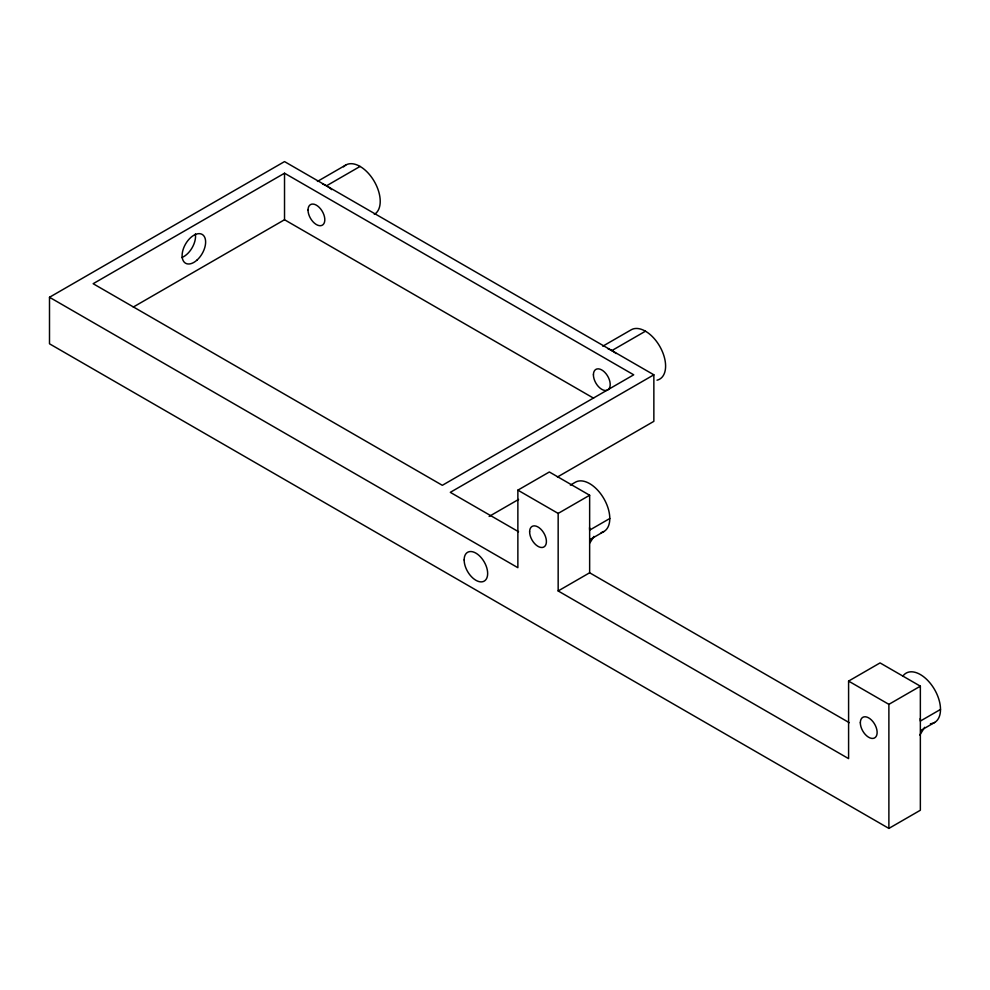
<?xml version="1.0" encoding="UTF-8"?>
<svg xmlns="http://www.w3.org/2000/svg" width="990" height="990" viewBox="0 0 990 990"><rect width="100%" height="100%" fill="white"/><g stroke="black" fill="none" stroke-linecap="round" stroke-linejoin="round"><path stroke-width="1.49" d="M589.904 542.904L593.938 536.407M919.821 735.05L924.648 727.304M49.5 297.272L517.869 567.691L517.869 490.149L558.162 513.414L558.162 590.956L848.591 758.625L848.591 681.095L880.061 662.916L920.354 686.181L920.354 810.241L888.884 828.407L49.5 343.802L49.5 297.272L284.526 161.593L653.858 374.814L653.858 421.344L557.432 477.007M284.526 173.213L93.147 283.709L442.332 485.31L633.711 374.814L284.526 173.213L284.526 219.743L593.567 398.166M317.419 181.43L345.819 165.021M326.49 185.823L360.075 166.431M133.291 307.048L284.526 219.743M602.799 346.191L631.212 329.794A28.487 16.446 60 0 1 660.887 348.418A28.487 16.446 60 0 1 657.014 380.185M611.882 350.584L645.455 331.204M653.858 374.814L450.302 492.339L518.562 531.741M517.869 490.149L549.351 471.983L589.644 495.248L589.644 572.777L849.284 722.688M489.134 516.433L518.599 499.43M570.364 485.112L575.4 482.204A28.487 16.446 60 0 1 605.076 500.829A28.487 16.446 60 0 1 601.19 532.595M558.162 513.414L589.644 495.248M609.791 518.5L589.644 530.133A28.487 16.446 60 0 0 589.533 527.645M590.04 539.538L603.888 531.543M558.162 590.956L589.644 572.777M848.591 681.095L888.884 704.348L920.354 686.181M940.5 709.434L920.354 721.067A28.487 16.446 60 0 0 920.242 718.579M920.75 730.484L934.597 722.477M888.884 704.348L888.884 828.407M195.376 233.962A16.62 9.591 -60 0 1 181.752 257.548M322.554 183.992A28.487 16.446 60 0 1 331.712 189.622M607.947 348.765A28.487 16.446 60 0 1 616.077 353.517M343.567 166.827A28.487 16.446 60 0 1 373.02 179.351A28.487 16.446 60 0 1 374.319 214.372M902.905 676.108A28.487 16.446 60 0 1 934.597 689.585A28.487 16.446 60 0 1 930.427 723.764M464.149 559.944A16.62 9.591 60 0 0 481.784 581.86A16.62 9.591 60 0 0 481.784 558.36A16.62 9.591 60 0 0 464.149 559.944M860.335 722.762A11.868 6.856 60 0 0 872.933 738.429A11.868 6.856 60 0 0 872.933 721.636A11.868 6.856 60 0 0 860.335 722.762M529.625 531.828A11.868 6.856 60 0 0 542.211 547.495A11.868 6.856 60 0 0 542.211 530.702A11.868 6.856 60 0 0 529.625 531.828M196.911 260.172A16.62 9.591 -60 0 0 202.183 234.42A16.62 9.591 -60 0 0 182.519 251.856A16.62 9.591 -60 0 0 196.911 260.172M593.418 374.814A11.868 6.856 60 0 0 606.004 390.481A11.868 6.856 60 0 0 606.004 373.688A11.868 6.856 60 0 0 593.418 374.814M308.026 210.053A11.868 6.856 60 0 0 320.624 225.708A11.868 6.856 60 0 0 320.624 208.927A11.868 6.856 60 0 0 308.026 210.053"/></g></svg>
